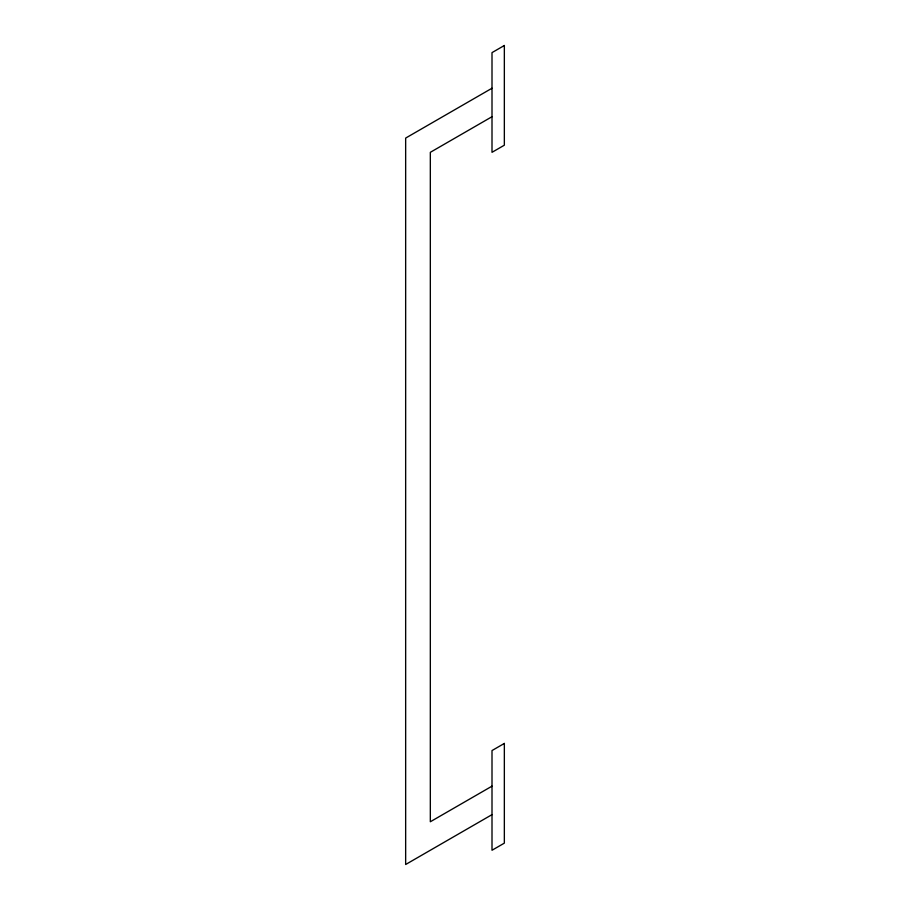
<?xml version="1.0" encoding="UTF-8"?>
<svg xmlns="http://www.w3.org/2000/svg" width="910" height="910" viewBox="0 0 910 910"><rect width="100%" height="100%" fill="white"/><g stroke="black" fill="none" stroke-linecap="round" stroke-linejoin="round"><path stroke-width="1.36" d="M492.003 88.236L405.655 138.081L405.655 864.5L492.003 814.643M492.003 116.719L430.328 152.323L430.328 821.764L492.003 786.16M504.345 45.5L492.003 52.621L492.003 152.323L504.345 145.202L504.345 45.5M504.345 743.436L492.003 750.557L492.003 850.259L504.345 843.138L504.345 743.436"/></g></svg>
